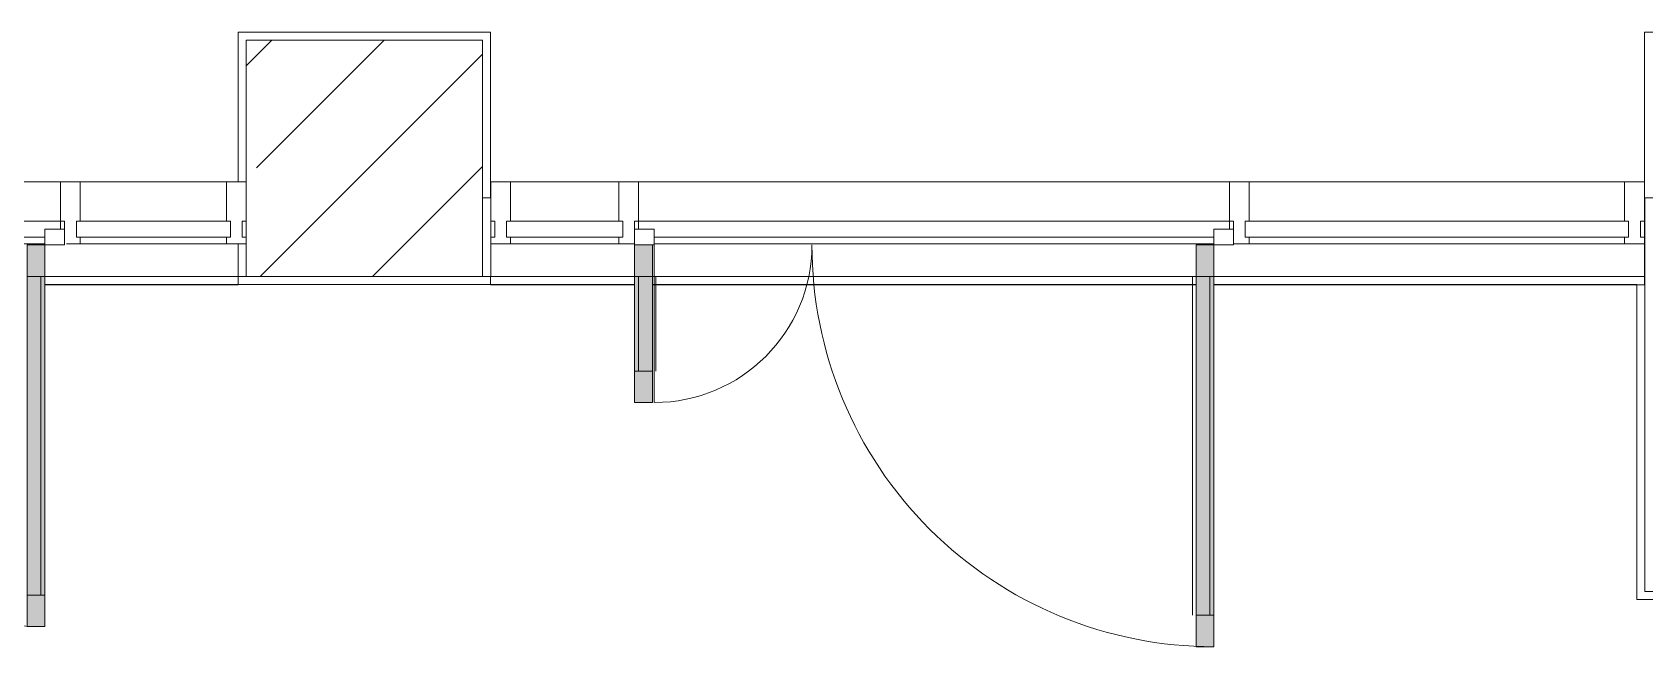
# Model space of a CAD drawing. Header units: millimetres. Extents: x -7229 to 193500, y -8553 to 29000.
# Drawn here: x 47617 to 51710, y 10760 to 12320 of the extents above; entities that cross this region are included whole.
import ezdxf

# ---------------------------------------------------------------- set-up
doc = ezdxf.new("R2010")
doc.units = ezdxf.units.MM
for name, color, linetype, lineweight, true_color in [('A-DETL-GENF-3', 7, 'Continuous', 5, 0xaaaaaa), ('A-DETL-GENF-4', 7, 'Continuous', 5, 0xe2e2e2), ('A-DOOR-1', 7, 'Continuous', 5, 0xaaaaaa), ('A-FLOR-1', 7, 'Continuous', 5, 0xaaaaaa)]:
    doc.layers.add(name, color=color, linetype=linetype, lineweight=lineweight, true_color=true_color)
for name, color, linetype, lineweight in [('A-GLAZ-CURT', 7, 'Continuous', 5), ('A-GLAZ-CWMG', 7, 'Continuous', 5), ('A-WALL-1', 7, 'Continuous', 9), ('I-WALL', 7, 'Continuous', 5), ('S-COLS', 7, 'Continuous', 5)]:
    doc.layers.add(name, color=color, linetype=linetype, lineweight=lineweight)

# ---------------------------------------------------------------- blocks, each defined once
blk = doc.blocks.new('Прямоугольный импост - Импост структурный с накладкой - 160мм Темный-32467808-1_2_1_птичка зашивка')
at = {"layer": 'A-GLAZ-CWMG'}
for p, q in [((-50, 40), (-50, 140)), ((-50, 140), (0, 140)), ((0, 140), (0, 40)), ((-40, 40), (-50, 40)), ((-50, -17), (-50, 0)), ((-50, 0), (-40, 0)), ((-40, 0), (-40, 40)), ((-10, 40), (-10, 0)), ((0, 40), (-10, 40)), ((-10, 0), (0, 0)), ((0, 0), (0, -17)), ((0, -17), (-50, -17))]:
    blk.add_line(p, q, dxfattribs=at)
blk = doc.blocks.new('Системная панель - Стекло - 40мм-32784007-1_2_1_птичка зашивка')
at = {"layer": 'A-GLAZ-CURT'}
for p, q in [((147.5, 0), (-147.5, 0)), ((-147.5, 0), (-147.5, -40)), ((147.5, -40), (147.5, 0)), ((-147.5, -40), (147.5, -40))]:
    blk.add_line(p, q, dxfattribs=at)
blk = doc.blocks.new('Дверь_Витражная_остекление_ - В-19-32784442-1_2_1_птичка зашивка')
at = {"layer": 'A-DETL-GENF-4'}
for points in [[(-665, 1040), (-710, 1040), (-710, 20), (-665, 20), (-665, 920)], [(760, 420), (715, 420), (715, 20), (760, 20), (760, 402.8)]]:
    blk.add_hatch(color=256, dxfattribs=at).paths.add_polyline_path(points)
at = {"layer": 'A-DETL-GENF-3'}
for p, q in [((-710, 1040), (-665, 1040)), ((-710, 1040), (-710, 20)), ((-665, 1040), (-710, 1040)), ((-710, 1040), (-710, 20)), ((-665, 1040), (-665, 20)), ((-665, 20), (-665, 1040)), ((-710, 960), (-665, 960)), ((-700, 960), (-700, 100)), ((-656, 960), (-656, 100)), ((760, 420), (715, 420)), ((715, 420), (715, 20)), ((760, 420), (715, 420)), ((715, 420), (715, 20)), ((760, 420), (760, 20)), ((760, 20), (760, 420)), ((706, 340), (706, 100)), ((760, 340), (715, 340)), ((750, 340), (750, 100)), ((-710, 100), (-665, 100)), ((760, 100), (715, 100)), ((-665, 20), (-710, 20)), ((-710, 20), (-665, 20))]:
    blk.add_line(p, q, dxfattribs=at)
at = {"layer": 'A-DOOR-1'}
for p, q in [((-710, 1040), (-710, 20)), ((710, 420), (710, 20)), ((-710, 20), (-760, 20)), ((-760, 20), (-760, -20)), ((-710, -20), (-710, 20)), ((760, 20), (710, 20)), ((710, 20), (710, -20)), ((760, -20), (760, 20)), ((-760, -20), (-710, -20)), ((710, -20), (760, -20))]:
    blk.add_line(p, q, dxfattribs=at)
for centre, radius, start, end in [((-710, 20), 1020, 360, 90), ((710, 20), 400, 90, 180)]:
    blk.add_arc(centre, radius, start, end, dxfattribs=at)
blk = doc.blocks.new('Прямоугольный импост - Импост структурный с накладкой - 160мм Темный-32784438-1_2_1_птичка зашивка')
at = {"layer": 'A-GLAZ-CWMG'}
for p, q in [((49156, 11940), (50656, 11940)), ((49156, 11820), (49156, 11840)), ((49156, 11840), (50656, 11840)), ((50656, 11840), (50656, 11820)), ((49196, 11800), (50616, 11800)), ((49196, 11783), (50616, 11783))]:
    blk.add_line(p, q, dxfattribs=at)
blk = doc.blocks.new('Системная панель - Стекло - 40мм-32784544-1_2_1_птичка зашивка')
at = {"layer": 'A-GLAZ-CURT'}
for p, q in [((486.5, 0), (-486.5, 0)), ((-486.5, 0), (-486.5, -40)), ((486.5, -40), (486.5, 0)), ((-486.5, -40), (486.5, -40))]:
    blk.add_line(p, q, dxfattribs=at)
blk = doc.blocks.new('Прямоугольный импост - Импост структурный с накладкой - 160мм Темный-32784005-1_2_1_птичка зашивка')
at = {"layer": 'A-GLAZ-CWMG'}
for p, q in [((48831, 11940), (49106, 11940)), ((48831, 11783), (49106, 11783))]:
    blk.add_line(p, q, dxfattribs=at)
blk = doc.blocks.new('Прямоугольный импост - Импост структурный с накладкой - 160мм Темный-V127-1_2_1_птичка зашивка')
at = {"layer": 'A-GLAZ-CWMG'}
for p, q in [((-25, 40), (-25, 140)), ((-25, 140), (25, 140)), ((25, 140), (25, 40)), ((-15, 40), (-25, 40)), ((-25, -17), (-25, 0)), ((-25, 0), (-15, 0)), ((-15, 0), (-15, 40)), ((15, 40), (15, 20)), ((25, 40), (15, 40)), ((15, -17), (-25, -17))]:
    blk.add_line(p, q, dxfattribs=at)
blk = doc.blocks.new('Прямоугольный импост - Импост структурный с накладкой - 160мм Темный-V128-1_2_1_птичка зашивка')
at = {"layer": 'A-GLAZ-CWMG'}
for p, q in [((-25, 40), (-25, 140)), ((-25, 140), (25, 140)), ((25, 140), (25, 40)), ((-15, 40), (-25, 40)), ((-15, 20), (-15, 40)), ((15, 40), (15, 0)), ((25, 40), (15, 40)), ((15, 0), (25, 0)), ((25, 0), (25, -17)), ((25, -17), (-15, -17))]:
    blk.add_line(p, q, dxfattribs=at)
blk = doc.blocks.new('Прямоугольный импост - Импост структурный с накладкой - 160мм Темный-32784440-1_2_1_птичка зашивка')
at = {"layer": 'A-GLAZ-CWMG'}
for p, q in [((50706, 11940), (51659, 11940)), ((50706, 11783), (51659, 11783))]:
    blk.add_line(p, q, dxfattribs=at)
blk = doc.blocks.new('Прямоугольный импост - Импост структурный с накладкой - 160мм Темный-30755843-1_2_1_птичка зашивка')
at = {"layer": 'A-GLAZ-CWMG'}
for p, q in [((0, 140), (-50, 140)), ((-50, 140), (-50, 40)), ((0, 40), (0, 140)), ((-50, 40), (-40, 40)), ((-40, 0), (-50, 0)), ((-50, 0), (-50, -17)), ((-40, 40), (-40, 0)), ((-10, 0), (-10, 40)), ((-10, 40), (0, 40)), ((0, 0), (-10, 0)), ((0, -17), (0, 0)), ((-50, -17), (0, -17))]:
    blk.add_line(p, q, dxfattribs=at)
blk = doc.blocks.new('Дверь_Витражная_остекление_ - В-9-32786634-1_2_1_птичка зашивка')
at = {"layer": 'A-DETL-GENF-4'}
for points in [[(-684.5, 989), (-684.5, 20), (-639.5, 20), (-639.5, 989)], [(689.5, 420), (689.5, 20), (734.5, 20), (734.5, 420)]]:
    blk.add_hatch(color=256, dxfattribs=at).paths.add_polyline_path(points)
at = {"layer": 'A-DETL-GENF-3'}
for p, q in [((-684.5, 989), (-639.5, 989)), ((-684.5, 989), (-684.5, 20)), ((-639.5, 989), (-684.5, 989)), ((-684.5, 989), (-684.5, 20)), ((-639.5, 989), (-639.5, 20)), ((-639.5, 20), (-639.5, 989)), ((-684.5, 909), (-639.5, 909)), ((-674.5, 909), (-674.5, 100)), ((-630.5, 909), (-630.5, 100)), ((734.5, 420), (689.5, 420)), ((689.5, 420), (689.5, 20)), ((734.5, 420), (689.5, 420)), ((689.5, 420), (689.5, 20)), ((734.5, 420), (734.5, 20)), ((734.5, 20), (734.5, 420)), ((680.5, 340), (680.5, 100)), ((734.5, 340), (689.5, 340)), ((724.5, 340), (724.5, 100)), ((-684.5, 100), (-639.5, 100)), ((734.5, 100), (689.5, 100)), ((-639.5, 20), (-684.5, 20)), ((-684.5, 20), (-639.5, 20))]:
    blk.add_line(p, q, dxfattribs=at)
at = {"layer": 'A-DOOR-1'}
for p, q in [((-684.5, 989), (-684.5, 20)), ((684.5, 420), (684.5, 20)), ((-684.5, 20), (-734.5, 20)), ((-734.5, 20), (-734.5, -20)), ((-684.5, -20), (-684.5, 20)), ((734.5, 20), (684.5, 20)), ((684.5, 20), (684.5, -20)), ((734.5, -20), (734.5, 20)), ((-734.5, -20), (-684.5, -20)), ((684.5, -20), (734.5, -20))]:
    blk.add_line(p, q, dxfattribs=at)
for centre, radius, start, end in [((-684.5, 20), 969, 360, 90), ((684.5, 20), 400, 90, 180)]:
    blk.add_arc(centre, radius, start, end, dxfattribs=at)
blk = doc.blocks.new('Прямоугольный импост - Импост структурный с накладкой - 160мм Темный-32786259-1_2_1_птичка зашивка')
at = {"layer": 'A-GLAZ-CWMG'}
for p, q in [((46240, 11940), (47689, 11940)), ((46240, 11820), (46240, 11840)), ((46240, 11840), (47689, 11840)), ((47689, 11840), (47689, 11820)), ((46280, 11800), (47649, 11800)), ((46280, 11783), (47649, 11783))]:
    blk.add_line(p, q, dxfattribs=at)
blk = doc.blocks.new('Системная панель - Стекло - 40мм-32786365-1_2_1_птичка зашивка')
at = {"layer": 'A-GLAZ-CURT'}
for p, q in [((195.5, 0), (-195.5, 0)), ((-195.5, 0), (-195.5, -40)), ((195.5, -40), (195.5, 0)), ((-195.5, -40), (195.5, -40))]:
    blk.add_line(p, q, dxfattribs=at)
blk = doc.blocks.new('Прямоугольный импост - Импост структурный с накладкой - 160мм Темный-V129-1_2_1_птичка зашивка')
at = {"layer": 'A-GLAZ-CWMG'}
for p, q in [((-25, 40), (-25, 140)), ((-25, 140), (25, 140)), ((25, 140), (25, 40)), ((-15, 40), (-25, 40)), ((-25, -17), (-25, 0)), ((-25, 0), (-15, 0)), ((-15, 0), (-15, 40)), ((15, 40), (15, 20)), ((25, 40), (15, 40)), ((10, -17), (-25, -17))]:
    blk.add_line(p, q, dxfattribs=at)
blk = doc.blocks.new('Прямоугольный импост - Импост структурный с накладкой - 160мм Темный-32786261-1_2_1_птичка зашивка')
at = {"layer": 'A-GLAZ-CWMG'}
for p, q in [((47739, 11940), (48110, 11940)), ((47739, 11783), (48110, 11783))]:
    blk.add_line(p, q, dxfattribs=at)

msp = doc.modelspace()

# ---------------------------------------------------------------- hatches: boundary and pattern name
at = {"layer": 'S-COLS'}
h = msp.add_hatch(dxfattribs=at)
h.set_pattern_fill('FP_1', color=256, style=0, pattern_type=2)
h.set_pattern_definition([(45, (0, 0), (-285.123, 285.123), []), (45, (285.12, 0), (-285.123, 285.123), [504.031, -100.806, 16.764, -84.042])])
h.paths.add_polyline_path([(48760, 11700), (48760, 12300), (48160, 12300), (48160, 11700), (48596.9, 11700)])

# ---------------------------------------------------------------- linework, layer by layer
at = {"layer": 'A-FLOR-1'}
for p, q in [((48140, 11940), (48140, 12320)), ((48140, 12320), (48780, 12320)), ((48780, 12320), (48780, 11900)), ((51709, 11940), (51709, 12320)), ((51709, 12320), (52332.5, 12320)), ((48140, 11679), (48140, 11783)), ((49146, 11680), (47649, 11680)), ((47649, 11679), (48140, 11679)), ((48780, 11700), (48780, 11679)), ((48780, 11679), (49146, 11679)), ((50571, 11680), (49191, 11680)), ((49191, 11679), (50571, 11679)), ((51690, 11680), (50616, 11680)), ((50616, 11679), (51709, 11679)), ((51690, 10880), (51690, 11680)), ((51709, 11679), (51709, 11700)), ((55750, 10880), (51690, 10880))]:
    msp.add_line(p, q, dxfattribs=at)
at = {"layer": 'A-WALL-1'}
msp.add_line((51710, 11700), (51710, 11900), dxfattribs=at)
at = {"layer": 'I-WALL'}
for p, q in [((48781, 11900), (48760, 11900)), ((48760, 11900), (48760, 11700)), ((48781, 11700), (48781, 11900)), ((51710, 11900), (51709, 11900)), ((51709, 11900), (51709, 11700)), ((54160, 11900), (51710, 11900)), ((48160, 11700), (47649, 11700)), ((49146, 11700), (48760, 11700)), ((50571, 11700), (49191, 11700)), ((51710, 11700), (50616, 11700)), ((51710, 11700), (51710, 10900)), ((51710, 10900), (55700, 10900))]:
    msp.add_line(p, q, dxfattribs=at)
at = {"layer": 'S-COLS'}
for p, q in [((48760, 12300), (48160, 12300)), ((48160, 12300), (48160, 11700)), ((48760, 11900), (48760, 12300)), ((48760, 11700), (48760, 11900)), ((48160, 11700), (48760, 11700))]:
    msp.add_line(p, q, dxfattribs=at)

# ---------------------------------------------------------------- block references
at = {"layer": 'A-DOOR-1', "rotation": 180}
for name, p in [('Дверь_Витражная_остекление_ - В-9-32786634-1_2_1_птичка зашивка', (46964.5, 11800)), ('Дверь_Витражная_остекление_ - В-19-32784442-1_2_1_птичка зашивка', (49906, 11800))]:
    msp.add_blockref(name, p, dxfattribs=at)
at = {"layer": 'A-GLAZ-CURT', "rotation": 180}
for name, p in [('Системная панель - Стекло - 40мм-32786365-1_2_1_птичка зашивка', (47924.5, 11800)), ('Системная панель - Стекло - 40мм-32784007-1_2_1_птичка зашивка', (48968.5, 11800)), ('Системная панель - Стекло - 40мм-32784544-1_2_1_птичка зашивка', (51182.5, 11800))]:
    msp.add_blockref(name, p, dxfattribs=at)
at = {"layer": 'A-GLAZ-CWMG'}
for name, p in [('Прямоугольный импост - Импост структурный с накладкой - 160мм Темный-32786259-1_2_1_птичка зашивка', (0, 0)), ('Прямоугольный импост - Импост структурный с накладкой - 160мм Темный-32786261-1_2_1_птичка зашивка', (0, 0)), ('Прямоугольный импост - Импост структурный с накладкой - 160мм Темный-30755843-1_2_1_птичка зашивка', (48160, 11800)), ('Прямоугольный импост - Импост структурный с накладкой - 160мм Темный-32784005-1_2_1_птичка зашивка', (0, 0)), ('Прямоугольный импост - Импост структурный с накладкой - 160мм Темный-32784438-1_2_1_птичка зашивка', (0, 0)), ('Прямоугольный импост - Импост структурный с накладкой - 160мм Темный-32784440-1_2_1_птичка зашивка', (0, 0)), ('Прямоугольный импост - Импост структурный с накладкой - 160мм Темный-30755843-1_2_1_птичка зашивка', (51709, 11800))]:
    msp.add_blockref(name, p, dxfattribs=at)
at = {"layer": 'A-GLAZ-CWMG', "extrusion": (0, 0, -1)}
for name, p in [('Прямоугольный импост - Импост структурный с накладкой - 160мм Темный-V129-1_2_1_птичка зашивка', (-47714, 11800)), ('Прямоугольный импост - Импост структурный с накладкой - 160мм Темный-32467808-1_2_1_птичка зашивка', (-48781, 11800)), ('Прямоугольный импост - Импост структурный с накладкой - 160мм Темный-V128-1_2_1_птичка зашивка', (-49131, 11800)), ('Прямоугольный импост - Импост структурный с накладкой - 160мм Темный-V127-1_2_1_птичка зашивка', (-50681, 11800))]:
    msp.add_blockref(name, p, dxfattribs=at)

doc.saveas('drawing.dxf')
